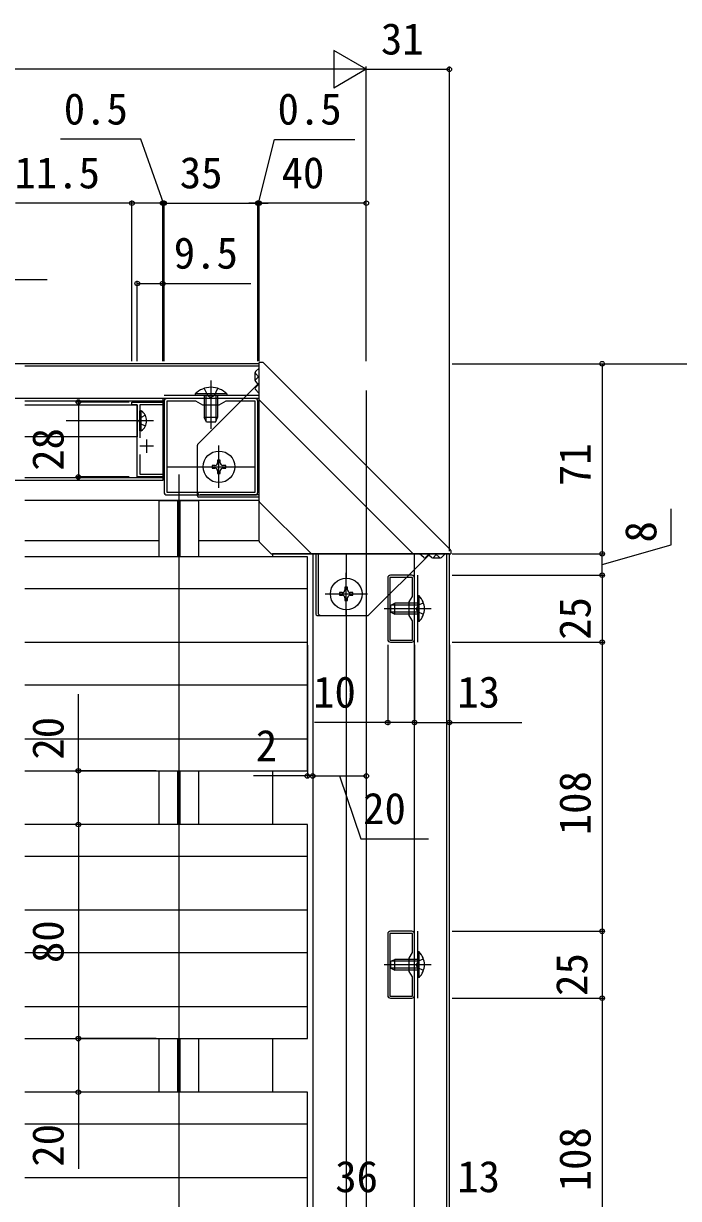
# Model space of a CAD drawing. Units: millimetres, scale not verified. Extents: x -700 to 700, y -1044 to 1038.
# Drawn here: x -24.9 to 219.6, y -546.7 to -107.7 of the extents above; entities that cross this region are included whole.
import ezdxf
from ezdxf.enums import TextEntityAlignment as Align

# ---------------------------------------------------------------- set-up
doc = ezdxf.new("R2010")
doc.units = ezdxf.units.MM
doc.header["$LTSCALE"] = 6
for name, color, linetype in [('0-3_YKK_11', 7, 'Continuous'), ('0-5_YKK_12', 2, 'Continuous'), ('0-6_YKK_13', 4, 'Continuous'), ('0-8_YKK_D', 6, 'Continuous')]:
    doc.layers.add(name, color=color, linetype=linetype)
doc.styles.add('ＭＳ ゴシック', font='')
doc.styles.get('ＭＳ ゴシック').set_extended_font_data('MS Gothic')

msp = doc.modelspace()

# ---------------------------------------------------------------- linework, layer by layer
at = {"layer": '0-3_YKK_11'}
for p, q in [((27.52, -248.849), (27.52, -282.849)), ((61.52, -247.849), (28.52, -247.849)), ((62.52, -282.849), (62.52, -248.849)), ((21.02, -263.149), (21.02, -268.149)), ((23.52, -265.649), (18.52, -265.649)), ((28.52, -283.849), (61.52, -283.849)), ((111.02, -314.849), (111.02, -337.849)), ((120.02, -313.849), (112.02, -313.849)), ((121.02, -337.849), (121.02, -314.849)), ((120.02, -446.849), (112.02, -446.849)), ((111.02, -447.849), (111.02, -470.849)), ((121.02, -470.849), (121.02, -447.849))]:
    msp.add_line(p, q, dxfattribs=at)
for points in [[(18.52, -268.762), (18.52, -276.149), (27.02, -276.149), (27.02, -277.149), (17.52, -277.149), (17.52, -250.149), (15.52, -250.149), (15.52, -249.149), (27.02, -249.149), (27.02, -250.149), (18.52, -250.149), (18.52, -262.536)], [(112.02, -338.849), (115.02, -338.849), (120.02, -338.849)], [(112.02, -471.849), (115.02, -471.849), (120.02, -471.849)]]:
    msp.add_lwpolyline(points, dxfattribs=at)
for points in [[(28.52, -248.849), (28.52, -282.849), (61.52, -282.849), (61.52, -248.849), (50.618, -248.849), (48.02, -250.349), (42.02, -250.349), (39.422, -248.849)], [(111.82, -314.649), (111.82, -338.049), (115.02, -338.049), (120.22, -338.049), (120.22, -330.928), (119.02, -328.849), (119.02, -323.849), (120.22, -321.771), (120.22, -314.649)], [(111.82, -447.649), (111.82, -471.049), (115.02, -471.049), (120.22, -471.049), (120.22, -463.928), (119.02, -461.849), (119.02, -456.849), (120.22, -454.771), (120.22, -447.649)]]:
    msp.add_lwpolyline(points, close=True, dxfattribs=at)
for centre, start, end in [((28.52, -248.849), 90.00001, 179.99999), ((61.52, -248.849), 0.00001, 89.99999), ((28.52, -282.849), 180.00001, 269.99999), ((61.52, -282.849), 270.00001, 359.99999), ((112.02, -314.849), 90.00001, 179.99999), ((120.02, -314.849), 0.00001, 89.99999), ((112.02, -337.849), 180.00001, 269.99999), ((120.02, -337.849), 270.00001, 359.99999), ((112.02, -447.849), 90.00001, 179.99999), ((120.02, -447.849), 0.00001, 89.99999), ((112.02, -470.849), 180.00001, 269.99999), ((120.02, -470.849), 270.00001, 359.99999)]:
    msp.add_arc(centre, 1, start, end, dxfattribs=at)
at = {"layer": '0-5_YKK_12'}
for p, q in [((63.02, -234.849), (-24.48, -234.849)), ((63.02, -235.749), (-24.48, -235.749)), ((63.02, -300.849), (63.02, -234.849)), ((103.02, -244.849), (103.02, -696.349)), ((63.02, -247.849), (-24.48, -247.849)), ((27.02, -248.849), (-24.48, -248.849)), ((63.02, -246.649), (27.52, -246.649)), ((27.02, -273.349), (27.52, -273.349)), ((28.52, -273.349), (42.12, -273.349)), ((33.02, -276.185), (33.02, -615.444)), ((53.92, -273.349), (61.52, -273.349)), ((62.52, -273.349), (63.02, -273.349)), ((27.02, -277.449), (-24.48, -277.449)), ((-24.48, -285.849), (63.02, -285.849)), ((32.52, -286.049), (32.52, -306.949)), ((33.52, -306.949), (33.52, -286.049)), ((-24.48, -300.849), (25.52, -300.849)), ((40.52, -300.849), (63.02, -300.849)), ((83.02, -305.849), (83.02, -609.849)), ((95.52, -305.849), (95.52, -314.949)), ((121.02, -609.849), (121.02, -305.849)), ((133.12, -609.849), (133.12, -305.849)), ((122.22, -338.849), (122.22, -313.849)), ((81.02, -318.949), (-24.48, -318.949)), ((95.52, -326.749), (95.52, -579.849)), ((81.02, -338.949), (-24.48, -338.949)), ((81.02, -354.949), (-24.48, -354.949)), ((-24.48, -374.949), (81.02, -374.949)), ((25.52, -386.949), (25.52, -406.949)), ((32.52, -386.949), (32.52, -406.949)), ((33.52, -406.949), (33.52, -386.949)), ((40.52, -406.949), (40.52, -386.949)), ((68.02, -386.949), (68.02, -406.949)), ((81.02, -418.949), (-24.48, -418.949)), ((81.02, -438.949), (-24.48, -438.949)), ((122.22, -471.849), (122.22, -446.849)), ((81.02, -454.949), (-24.48, -454.949)), ((-24.48, -474.949), (81.02, -474.949)), ((25.52, -486.949), (25.52, -506.949)), ((32.52, -486.949), (32.52, -506.949)), ((33.52, -506.949), (33.52, -486.949)), ((40.52, -506.949), (40.52, -486.949)), ((68.02, -486.949), (68.02, -506.949)), ((81.02, -518.949), (-24.48, -518.949)), ((81.02, -538.949), (-24.48, -538.949))]:
    msp.add_line(p, q, dxfattribs=at)
for points in [[(27.02, -247.849), (27.02, -278.449), (-24.48, -278.449)], [(-24.48, -250.149), (17.52, -250.149), (17.52, -262.149), (-24.48, -262.149)], [(40.52, -306.949), (40.52, -286.049), (25.52, -286.049), (25.52, -306.949)], [(-24.48, -386.949), (81.02, -386.949), (81.02, -306.949), (-24.48, -306.949)], [(83.02, -609.849), (134.02, -609.849), (134.02, -305.849), (68.02, -305.849), (68.02, -306.949)], [(-24.48, -486.949), (81.02, -486.949), (81.02, -406.949), (-24.48, -406.949)], [(81.02, -585.917), (81.02, -506.949), (-24.48, -506.949)]]:
    msp.add_lwpolyline(points, dxfattribs=at)
at = {"layer": '0-6_YKK_13'}
for p, q in [((63.02, -236.449), (61.666, -237.803)), ((63.02, -301.142), (63.02, -234.349)), ((64.313, -234.349), (63.02, -234.349)), ((64.666, -234.495), (134.373, -304.203)), ((45.02, -241.149), (45.02, -259.149)), ((61.52, -241.156), (61.52, -238.156)), ((61.648, -238.491), (63.02, -240.014)), ((62.752, -239.717), (61.666, -240.803)), ((63.02, -239.449), (62.752, -239.717)), ((40.166, -264.85), (63.02, -241.996)), ((61.584, -244.366), (63.02, -245.961)), ((61.648, -241.491), (62.538, -242.479)), ((63.02, -242.396), (61.666, -243.75)), ((50.92, -246.649), (39.12, -246.649)), ((50.92, -246.14), (50.92, -246.649)), ((63.02, -248.349), (120.52, -305.849)), ((18.52, -259.899), (18.52, -252.399)), ((23.52, -256.149), (-8.98, -256.149)), ((47.52, -254.949), (42.52, -254.949)), ((43.32, -256.649), (42.52, -254.949)), ((46.72, -256.649), (43.32, -256.649)), ((46.72, -256.649), (47.52, -254.949)), ((19.029, -259.899), (18.52, -259.899)), ((40.02, -284.249), (40.02, -265.204)), ((48.02, -281.249), (48.02, -265.449)), ((40.12, -273.349), (55.92, -273.349)), ((49.52, -273.849), (50.52, -273.849)), ((63.02, -284.749), (40.52, -284.749)), ((63.02, -283.849), (41.02, -283.849)), ((63.166, -286.496), (82.373, -305.703)), ((67.373, -305.703), (63.166, -301.496)), ((67.727, -305.849), (134.52, -305.849)), ((84.12, -305.849), (84.12, -328.349)), ((85.02, -305.849), (85.02, -327.849)), ((104.019, -328.703), (126.872, -305.849)), ((124.502, -307.285), (122.908, -305.849)), ((126.473, -305.849), (125.119, -307.203)), ((127.378, -307.221), (126.39, -306.331)), ((129.152, -306.117), (128.066, -307.203)), ((130.378, -307.221), (128.855, -305.849)), ((129.42, -305.849), (129.152, -306.117)), ((132.42, -305.849), (131.066, -307.203)), ((134.52, -304.556), (134.52, -305.849)), ((127.713, -307.349), (130.713, -307.349)), ((95.52, -328.749), (95.52, -312.949)), ((87.62, -320.849), (103.42, -320.849)), ((97.02, -321.349), (98.02, -321.349)), ((112.22, -325.049), (113.62, -324.349)), ((113.62, -328.349), (113.62, -324.349)), ((122.22, -331.099), (122.22, -321.599)), ((84.62, -328.849), (103.665, -328.849)), ((127.22, -326.349), (109.72, -326.349)), ((112.22, -327.649), (112.22, -325.049)), ((112.22, -327.649), (113.62, -328.349)), ((122.729, -331.099), (122.22, -331.099)), ((122.22, -464.099), (122.22, -454.599)), ((127.22, -459.349), (109.72, -459.349)), ((112.22, -458.049), (113.62, -457.349)), ((112.22, -460.649), (112.22, -458.049)), ((112.22, -460.649), (113.62, -461.349)), ((113.62, -461.349), (113.62, -457.349)), ((122.729, -464.099), (122.22, -464.099))]:
    msp.add_line(p, q, dxfattribs=at)
for points in [[(42.52, -244.038), (43.875, -246.816), (45.02, -247.425)], [(47.52, -244.038), (46.165, -246.816), (45.02, -247.425)], [(50.92, -246.14), (39.12, -246.14), (39.12, -246.649)], [(42.52, -246.649), (42.52, -250.349), (42.52, -254.949)], [(43.174, -246.649), (43.174, -250.349), (43.174, -256.339)], [(46.865, -246.649), (46.865, -250.349), (46.865, -256.339)], [(47.52, -246.649), (47.52, -250.349), (47.52, -254.949)], [(20.529, -254.099), (18.673, -255.004), (18.065, -256.149)], [(19.029, -259.899), (19.029, -252.399), (18.52, -252.399)], [(20.529, -258.199), (18.673, -257.294), (18.065, -256.149)], [(48.52, -271.849), (48.52, -270.849), (47.52, -270.849), (47.52, -271.849)], [(46.52, -272.849), (45.52, -272.849), (45.52, -273.849), (46.52, -273.849)], [(47.52, -274.849), (47.52, -275.849), (48.52, -275.849), (48.52, -274.849)], [(50.52, -273.849), (50.52, -272.849), (49.52, -272.849)], [(94.02, -320.349), (93.02, -320.349), (93.02, -321.349), (94.02, -321.349)], [(96.02, -319.349), (96.02, -318.349), (95.02, -318.349), (95.02, -319.349)], [(98.02, -321.349), (98.02, -320.349), (97.02, -320.349)], [(95.02, -322.349), (95.02, -323.349), (96.02, -323.349), (96.02, -322.349)], [(122.22, -324.349), (119.02, -324.349), (113.62, -324.349)], [(124.363, -324.199), (122.303, -325.204), (121.694, -326.349)], [(122.729, -331.099), (122.729, -321.599), (122.22, -321.599)], [(122.22, -325.003), (119.02, -325.003), (112.311, -325.003)], [(122.22, -327.695), (119.02, -327.695), (112.311, -327.695)], [(122.22, -328.349), (119.02, -328.349), (113.62, -328.349)], [(124.363, -328.499), (122.303, -327.494), (121.694, -326.349)], [(122.729, -464.099), (122.729, -454.599), (122.22, -454.599)], [(122.22, -458.003), (119.02, -458.003), (112.311, -458.003)], [(122.22, -460.695), (119.02, -460.695), (112.311, -460.695)], [(122.22, -457.349), (119.02, -457.349), (113.62, -457.349)], [(124.363, -457.199), (122.303, -458.204), (121.694, -459.349)], [(124.363, -461.499), (122.303, -460.494), (121.694, -459.349)], [(122.22, -461.349), (119.02, -461.349), (113.62, -461.349)]]:
    msp.add_lwpolyline(points, dxfattribs=at)
for centre in [(48.02, -273.349), (95.52, -320.849)]:
    msp.add_circle(centre, 5.9, dxfattribs=at)
for centre, radius, start, end in [((64.313, -234.849), 0.5, 45, 90), ((62.02, -238.156), 0.5, 135, 222), ((62.02, -241.156), 0.5, 135, 222), ((45.02, -251.881), 8.232, 44.2189, 135.7811), ((62.02, -244.103), 0.5, 135, 222), ((16.493, -256.149), 4.527, 304.06671, 55.93329), ((40.52, -265.204), 0.5, 135, 180), ((46.52, -271.849), 1, 270, 0), ((49.52, -271.849), 1, 180, 270), ((46.52, -274.849), 1, 0, 90), ((49.52, -274.849), 1, 90, 180), ((41.02, -282.849), 1, 180, 270), ((40.52, -284.249), 0.5, 180, 270), ((63.52, -286.142), 0.5, 180, 225), ((63.52, -301.142), 0.5, 180, 225), ((67.727, -305.349), 0.5, 225, 270), ((82.727, -305.349), 0.5, 225, 270), ((124.766, -306.849), 0.5, 228, 315), ((127.713, -306.849), 0.5, 228, 315), ((130.713, -306.849), 0.5, 228, 315), ((134.02, -304.556), 0.5, 0, 45), ((94.02, -319.349), 1, 270, 0), ((97.02, -319.349), 1, 180, 270), ((94.02, -322.349), 1, 0, 90), ((97.02, -322.349), 1, 90, 180), ((118.058, -326.349), 6.661, 314.51496, 45.48504), ((84.62, -328.349), 0.5, 180, 270), ((86.02, -327.849), 1, 180, 270), ((103.665, -328.349), 0.5, 270, 315), ((118.058, -459.349), 6.661, 314.51496, 45.48504)]:
    msp.add_arc(centre, radius, start, end, dxfattribs=at)
at = {"layer": '0-8_YKK_D'}
for p, q in [((103.02, -124.849), (90.895, -117.849)), ((90.895, -117.849), (90.895, -131.849)), ((89.02, -124.849), (-482.98, -124.849)), ((103.02, -124.849), (78.771, -124.849)), ((103.02, -124.849), (90.895, -131.849)), ((103.02, -233.849), (103.02, -123.849)), ((103.02, -233.849), (103.02, -123.849)), ((103.02, -124.849), (134.02, -124.849)), ((134.02, -304.849), (134.02, -123.849)), ((15.52, -233.849), (15.52, -173.849)), ((27.02, -174.849), (23.62, -174.849)), ((27.02, -233.849), (27.02, -173.849)), ((27.02, -233.849), (27.02, -173.849)), ((27.02, -174.849), (27.52, -174.849)), ((27.02, -174.849), (27.52, -174.849)), ((27.52, -233.849), (27.52, -173.849)), ((27.52, -233.849), (27.52, -173.849)), ((27.52, -174.849), (30.92, -174.849)), ((27.52, -174.849), (62.52, -174.849)), ((62.52, -174.849), (59.12, -174.849)), ((62.52, -233.849), (62.52, -173.849)), ((62.52, -233.849), (62.52, -173.849)), ((63.02, -174.849), (62.52, -174.849)), ((63.02, -174.849), (62.52, -174.849)), ((63.02, -233.849), (63.02, -173.849)), ((63.02, -233.849), (63.02, -173.849)), ((103.02, -174.849), (63.02, -174.849)), ((63.02, -174.849), (66.42, -174.849)), ((103.02, -233.849), (103.02, -173.849)), ((17.52, -233.849), (17.52, -203.849)), ((27.02, -233.849), (27.02, -203.849)), ((14.52, -234.849), (-29.865, -234.849)), ((135.02, -234.849), (192.056, -234.849)), ((135.02, -234.849), (241.086, -234.849)), ((191.056, -234.849), (191.056, -305.849)), ((14.52, -247.849), (-29.865, -247.849)), ((14.52, -247.849), (-29.865, -247.849)), ((14.52, -249.149), (-5.48, -249.149)), ((-4.48, -249.149), (-4.48, -277.149)), ((14.52, -278.449), (-29.865, -278.449)), ((14.52, -277.149), (-5.48, -277.149)), ((135.02, -305.849), (192.056, -305.849)), ((135.02, -305.849), (192.056, -305.849)), ((191.056, -313.849), (191.056, -305.849)), ((135.02, -313.849), (192.056, -313.849)), ((135.02, -313.849), (192.056, -313.849)), ((191.056, -313.849), (191.056, -338.849)), ((81.02, -339.949), (81.02, -389.849)), ((83.02, -339.946), (83.02, -389.849)), ((83.02, -339.946), (83.02, -389.849)), ((103.02, -339.92), (103.02, -389.849)), ((111.02, -339.91), (111.02, -369.849)), ((121.02, -339.849), (121.02, -369.849)), ((121.02, -339.897), (121.02, -369.849)), ((134.02, -339.849), (134.02, -369.849)), ((135.02, -338.849), (192.056, -338.849)), ((135.02, -338.849), (192.056, -338.849)), ((191.056, -338.849), (191.056, -446.849)), ((24.52, -386.949), (-5.48, -386.949)), ((81.02, -388.849), (60.947, -388.849)), ((83.02, -388.849), (81.02, -388.849)), ((83.02, -388.849), (86.42, -388.849)), ((83.02, -388.849), (103.02, -388.849)), ((24.52, -406.949), (-5.48, -406.949)), ((24.52, -406.949), (-5.48, -406.949)), ((-4.48, -406.949), (-4.48, -486.949)), ((135.02, -446.849), (192.056, -446.849)), ((135.02, -446.849), (192.056, -446.849)), ((191.056, -446.849), (191.056, -471.849)), ((135.02, -471.849), (192.056, -471.849)), ((135.02, -471.849), (192.056, -471.849)), ((191.056, -471.849), (191.056, -579.849)), ((24.52, -486.949), (-5.48, -486.949)), ((24.52, -486.949), (-5.48, -486.949)), ((24.52, -506.949), (-5.48, -506.949))]:
    msp.add_line(p, q, dxfattribs=at)
for points in [[(27.27, -174.849), (18.901, -151.01), (-11.099, -151.01)], [(62.77, -174.849), (68.703, -151.034), (98.703, -151.034)], [(27.02, -174.849), (15.52, -174.849), (-27.88, -174.849)], [(-67.98, -269.199), (-67.011, -265.94), (-48.424, -203.419), (-16.18, -203.419)], [(17.52, -204.849), (27.02, -204.849), (59.965, -204.849)], [(191.056, -309.849), (216.829, -302.538), (216.829, -289.083)], [(-4.48, -406.949), (-4.48, -386.949), (-4.48, -358.276)], [(121.02, -368.849), (111.02, -368.849), (83.62, -368.849)], [(121.02, -368.849), (134.02, -368.849), (161.056, -368.849)], [(93.02, -388.849), (101.02, -412.348), (126.292, -412.348)], [(-4.48, -486.949), (-4.48, -506.949), (-4.48, -535.622)]]:
    msp.add_lwpolyline(points, dxfattribs=at)
for centre in [(134.02, -124.849), (15.52, -174.849), (27.02, -174.849), (27.02, -174.849), (27.52, -174.849), (27.52, -174.849), (62.52, -174.849), (62.52, -174.849), (63.02, -174.849), (63.02, -174.849), (103.02, -174.849), (17.52, -204.849), (27.02, -204.849), (191.056, -234.849), (-4.48, -249.149), (-4.48, -277.149), (191.056, -305.849), (191.056, -305.849), (191.056, -313.849), (191.056, -313.849), (191.056, -338.849), (191.056, -338.849), (111.02, -368.849), (121.02, -368.849), (121.02, -368.849), (134.02, -368.849), (-4.48, -386.949), (81.02, -388.849), (83.02, -388.849), (83.02, -388.849), (103.02, -388.849), (-4.48, -406.949), (-4.48, -406.949), (191.056, -446.849), (191.056, -446.849), (191.056, -471.849), (191.056, -471.849), (-4.48, -486.949), (-4.48, -486.949), (-4.48, -506.949)]:
    msp.add_circle(centre, 0.85, dxfattribs=at)

# ---------------------------------------------------------------- texts
at = {"layer": '0-8_YKK_D', "style": 'ＭＳ ゴシック'}
for s, p in [('31', (108.474, -122.849)), ('0.5', (-9.918, -149.01)), ('0.5', (69.885, -149.034)), ('11.5', (-28.334, -172.849)), ('35', (33.383, -172.849)), ('40', (71.383, -172.849)), ('9.5', (31.147, -202.849)), ('10', (83.165, -366.849)), ('13', (136.965, -366.849)), ('2', (61.765, -386.849)), ('20', (101.838, -410.348)), ('36', (91.429, -547.849)), ('13', (136.965, -547.849))]:
    msp.add_text(s, height=11.73, dxfattribs=at).set_placement(p, align=Align.BOTTOM_LEFT)
for s, p in [('28', (-6.48, -274.831)), ('71', (190.256, -280.576)), ('8', (214.829, -301.628)), ('25', (190.256, -337.985)), ('20', (-6.48, -382.731)), ('108', (190.256, -410.985)), ('80', (-6.48, -458.722)), ('25', (189.056, -470.985)), ('20', (-6.48, -534.804)), ('108', (190.256, -543.985))]:
    msp.add_text(s, height=11.73, rotation=90, dxfattribs=at).set_placement(p, align=Align.BOTTOM_LEFT)

doc.saveas('drawing.dxf')
